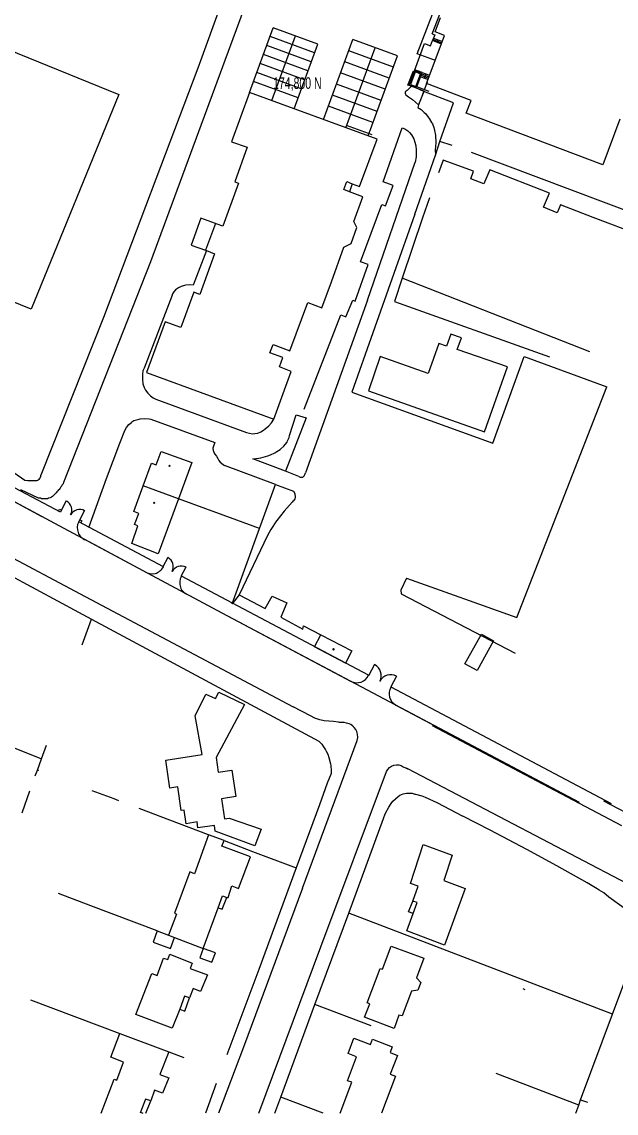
# Model space of a CAD drawing. Header units: millimetres. Extents: x 521005098 to 522149999836, y 174611071 to 175300000107.
# Drawn here: x 521774867955 to 521890210998, y 174699999600 to 174911895531 of the extents above; entities that cross this region are included whole.
import ezdxf
from ezdxf.enums import TextEntityAlignment as Align

# ---------------------------------------------------------------- set-up
doc = ezdxf.new("R2010")
doc.units = ezdxf.units.MM
doc.header["$LTSCALE"] = 200
doc.header["$PDSIZE"] = 200
for name, color, linetype in [('0-35TEXT', 3, 'Continuous'), ('siteplan$0$0-35TEXT', 3, 'Continuous'), ('siteplan$0$siteplan$0$10', 1, 'Continuous'), ('siteplan$0$siteplan$0$14', 1, 'Continuous'), ('siteplan$0$siteplan$0$15', 1, 'Continuous'), ('siteplan$0$siteplan$0$18', 1, 'Continuous'), ('siteplan$0$siteplan$0$19', 1, 'Continuous'), ('siteplan$0$siteplan$0$20', 1, 'Continuous'), ('siteplan$0$siteplan$0$21', 1, 'Continuous'), ('siteplan$0$siteplan$0$23', 1, 'Continuous'), ('siteplan$0$siteplan$0$24', 1, 'Continuous'), ('siteplan$0$siteplan$0$25', 1, 'Continuous'), ('siteplan$0$siteplan$0$5', 1, 'Continuous'), ('siteplan$0$siteplan$0$8', 1, 'Continuous'), ('siteplan$0$siteplan$0$9', 1, 'Continuous'), ('siteplan$0$siteplan$0$Grid-txt', 1, 'Continuous')]:
    doc.layers.add(name, color=color, linetype=linetype)
doc.layers.get('siteplan$0$0-35TEXT').off()
doc.styles.add('siteplan$0$siteplan$0$Arial', font='arial.ttf', dxfattribs={"width": 0.65})

# ---------------------------------------------------------------- blocks, each defined once
blk = doc.blocks.new('siteplan$0$siteplan')
at = {"layer": 'siteplan$0$siteplan$0$10', "color": 8}
for p, q in [((21313.75, 74639.62), (21314.62, 74641.88)), ((21349.94, 74639.12), (21350.75, 74641.19)), ((21350.81, 74638.75), (21349.94, 74639.12)), ((21306.5, 74619.81), (21307.38, 74622.38)), ((21298.95, 74600), (21299.88, 74602.38)), ((21297.88, 74600.19), (21298.38, 74600))]:
    blk.add_line(p, q, dxfattribs=at)
at = {"layer": 'siteplan$0$siteplan$0$14', "color": 8}
for p, q in [((21303.63, 74725.56), (21303.37, 74725.82)), ((21303.37, 74725.82), (21303.5, 74725.69)), ((21303.63, 74725.82), (21303.37, 74725.56)), ((21303.5, 74725.69), (21303.63, 74725.82)), ((21303.5, 74725.69), (21303.63, 74725.56)), ((21300.69, 74718.37), (21300.43, 74718.63)), ((21300.43, 74718.63), (21300.56, 74718.5)), ((21300.69, 74718.63), (21300.43, 74718.37)), ((21300.56, 74718.5), (21300.69, 74718.63)), ((21300.56, 74718.5), (21300.69, 74718.37)), ((21335.51, 74689.93), (21335.25, 74690.19)), ((21335.25, 74690.19), (21335.38, 74690.06)), ((21335.51, 74690.19), (21335.25, 74689.93)), ((21335.51, 74689.87), (21335.25, 74690.13)), ((21335.25, 74690.13), (21335.38, 74690)), ((21335.51, 74690.13), (21335.25, 74689.87)), ((21335.38, 74690.06), (21335.51, 74690.19)), ((21335.38, 74690), (21335.51, 74690.13)), ((21335.38, 74690.06), (21335.51, 74689.93)), ((21335.38, 74690), (21335.51, 74689.87)), ((21308.5, 74677.12), (21310.56, 74681.38)), ((21310.56, 74681.38), (21312.44, 74680.5)), ((21312.44, 74680.5), (21313.12, 74681.75)), ((21313.12, 74681.75), (21318.06, 74679.38)), ((21318.06, 74679.38), (21312.56, 74669.06)), ((21309.88, 74669.62), (21308.5, 74677.12)), ((21374.88, 74664.47), (21354.55, 74675.23)), ((21302.81, 74668.56), (21309.88, 74669.62)), ((21303.62, 74663.12), (21302.81, 74668.56)), ((21312.56, 74669.06), (21313, 74666.19)), ((21313, 74666.19), (21315.62, 74666.62)), ((21315.62, 74666.62), (21316.38, 74661.5)), ((21391.32, 74655.77), (21374.88, 74664.47)), ((21305.12, 74663.38), (21303.62, 74663.12)), ((21305.81, 74658.75), (21305.12, 74663.38)), ((21316.38, 74661.5), (21313.62, 74661.06)), ((21313.62, 74661.06), (21314.19, 74657.12)), ((21306.38, 74658.81), (21305.81, 74658.75)), ((21306.75, 74656.19), (21306.38, 74658.81)), ((21314.19, 74657.12), (21315.12, 74657.31)), ((21315.12, 74657.31), (21321.31, 74655.12)), ((21308.88, 74656.56), (21306.75, 74656.19)), ((21309, 74655.38), (21308.88, 74656.56)), ((21312.25, 74655.88), (21309, 74655.38)), ((21312.38, 74654.75), (21312.25, 74655.88)), ((21311.12, 74654.06), (21308.38, 74646.5)), ((21314.12, 74652.94), (21311.12, 74654.06)), ((21320.06, 74651.88), (21312.38, 74654.75)), ((21321.31, 74655.12), (21320.06, 74651.88)), ((21313.69, 74651.81), (21314.12, 74652.94)), ((21319.25, 74649.75), (21313.69, 74651.81)), ((21350.31, 74644.62), (21352.75, 74652.19)), ((21352.75, 74652.19), (21358.38, 74650.12)), ((21316.94, 74643.62), (21319.25, 74649.75)), ((21358.38, 74650.12), (21356.75, 74645.19)), ((21307.44, 74646.88), (21304.5, 74638.81)), ((21308.38, 74646.5), (21307.44, 74646.88)), ((21351.81, 74644.06), (21350.31, 74644.62)), ((21356.75, 74645.19), (21360.88, 74643.62)), ((21314.88, 74641.88), (21315.62, 74644.12)), ((21315.62, 74644.12), (21316.94, 74643.62)), ((21350.75, 74641.19), (21351.81, 74644.06)), ((21360.88, 74643.62), (21356.88, 74632.62)), ((21312.94, 74639.88), (21313.81, 74642.19)), ((21313.81, 74642.19), (21314.62, 74641.88)), ((21314.62, 74641.88), (21314.88, 74641.88)), ((21351.62, 74640.88), (21350.75, 74641.19)), ((21350.81, 74638.75), (21351.62, 74640.88)), ((21304.88, 74638.62), (21303.31, 74634.56)), ((21304.5, 74638.81), (21304.88, 74638.62)), ((21310.06, 74632), (21312.94, 74639.88)), ((21349.56, 74635.38), (21350.81, 74638.75)), ((21303.31, 74634.56), (21304.5, 74634.12)), ((21304.5, 74634.12), (21310.06, 74632)), ((21356.88, 74632.62), (21349.56, 74635.38)), ((21344.88, 74627.94), (21346.56, 74632.44)), ((21346.56, 74632.44), (21352.88, 74630.12)), ((21301.12, 74626.75), (21302.38, 74630.12)), ((21302.38, 74630.12), (21303.19, 74629.81)), ((21303.19, 74629.81), (21303.62, 74630.88)), ((21303.62, 74630.88), (21307.94, 74629.12)), ((21352.88, 74630.12), (21351.44, 74626.25)), ((21307.94, 74629.12), (21307.56, 74628.12)), ((21307.56, 74628.12), (21310.88, 74626.88)), ((21341.88, 74621.44), (21344.38, 74628.12)), ((21344.38, 74628.12), (21344.88, 74627.94)), ((21297, 74619.19), (21300.12, 74627.12)), ((21300.12, 74627.12), (21301.12, 74626.75)), ((21310.88, 74626.88), (21309.56, 74623.62)), ((21351.44, 74626.25), (21352.31, 74625.38)), ((21308.12, 74624.19), (21307.38, 74622.38)), ((21309.56, 74623.62), (21308.12, 74624.19)), ((21350.5, 74623.69), (21348.69, 74618.88)), ((21351.75, 74623.88), (21350.5, 74623.69)), ((21352.31, 74625.38), (21351.75, 74623.88)), ((21306.44, 74622.69), (21305.5, 74620.19)), ((21307.38, 74622.38), (21306.44, 74622.69)), ((21342.38, 74621.25), (21341.88, 74621.44)), ((21304.06, 74616.5), (21297, 74619.19)), ((21305.5, 74620.19), (21304.06, 74616.5)), ((21341.38, 74618.62), (21342.38, 74621.25)), ((21347.12, 74616.44), (21341.38, 74618.62)), ((21348.06, 74619.06), (21347.12, 74616.44)), ((21348.69, 74618.88), (21348.06, 74619.06)), ((21292.12, 74610.88), (21293.88, 74615.5)), ((21293.88, 74615.5), (21303.38, 74611.88)), ((21338.19, 74611.56), (21339.31, 74614.56)), ((21339.31, 74614.56), (21342.56, 74613.31)), ((21342.56, 74613.31), (21342.94, 74614.38)), ((21342.94, 74614.38), (21346.75, 74612.88)), ((21346.75, 74612.88), (21346.38, 74611.75)), ((21294.62, 74609.88), (21292.12, 74610.88)), ((21303.38, 74611.88), (21301.62, 74607.5)), ((21338.06, 74606.31), (21339.81, 74610.94)), ((21339.81, 74610.94), (21338.19, 74611.56)), ((21346.38, 74611.75), (21347.75, 74611.19)), ((21347.75, 74611.19), (21346.38, 74607.56)), ((21293.31, 74606.38), (21294.62, 74609.88)), ((21290.25, 74600), (21292.81, 74606.62)), ((21292.81, 74606.62), (21293.31, 74606.38)), ((21301.62, 74607.5), (21303.38, 74606.88)), ((21303.38, 74606.88), (21302.19, 74603.88)), ((21347.38, 74607.19), (21344.66, 74600)), ((21346.38, 74607.56), (21347.38, 74607.19)), ((21300.62, 74604.44), (21299.88, 74602.38)), ((21302.19, 74603.88), (21300.62, 74604.44)), ((21336.66, 74600), (21338.88, 74606)), ((21338.88, 74606), (21338.06, 74606.31)), ((21298.88, 74602.75), (21297.88, 74600.19)), ((21299.88, 74602.38), (21298.88, 74602.75)), ((21297.88, 74600.19), (21297.81, 74600))]:
    blk.add_line(p, q, dxfattribs=at)
at = {"layer": 'siteplan$0$siteplan$0$15', "color": 8}
for p, q in [((21309.06, 74802.94), (21313.81, 74815.94)), ((21290.75, 74754.56), (21309.06, 74802.94)), ((21278.62, 74723.94), (21290.75, 74754.56)), ((21273.31, 74724.38), (21275.44, 74722.88)), ((21278.06, 74722.94), (21278.12, 74723)), ((21278.12, 74723), (21278.19, 74723.06)), ((21278.19, 74723.06), (21278.25, 74723.12)), ((21278.25, 74723.12), (21278.31, 74723.19)), ((21278.31, 74723.19), (21278.38, 74723.25)), ((21278.38, 74723.25), (21278.44, 74723.38)), ((21278.44, 74723.44), (21278.5, 74723.5)), ((21278.44, 74723.38), (21278.44, 74723.44)), ((21278.5, 74723.56), (21278.56, 74723.62)), ((21278.5, 74723.5), (21278.5, 74723.56)), ((21278.56, 74723.62), (21278.56, 74723.88)), ((21278.56, 74723.88), (21278.62, 74723.88)), ((21278.62, 74723.88), (21278.62, 74723.94)), ((21275.44, 74722.88), (21275.94, 74722.81)), ((21275.94, 74722.81), (21277.75, 74722.81)), ((21277.75, 74722.81), (21278, 74722.88)), ((21278, 74722.88), (21278.06, 74722.94))]:
    blk.add_line(p, q, dxfattribs=at)
blk.add_point((21278.25, 74723.12), dxfattribs=at)
at = {"layer": 'siteplan$0$siteplan$0$18', "color": 8}
for p, q in [((21318.44, 74815.75), (21299.81, 74765.31)), ((21299.81, 74765.31), (21282.94, 74722.44)), ((21278.12, 74719.44), (21274.69, 74721)), ((21282, 74721), (21281.88, 74720.81)), ((21282.12, 74721.12), (21282, 74721)), ((21282.31, 74721.38), (21282.12, 74721.12)), ((21282.44, 74721.62), (21282.31, 74721.38)), ((21282.62, 74721.81), (21282.44, 74721.62)), ((21282.69, 74722), (21282.62, 74721.81)), ((21282.88, 74722.19), (21282.69, 74722)), ((21282.94, 74722.44), (21282.88, 74722.19)), ((21278.31, 74719.38), (21278.12, 74719.44)), ((21278.38, 74719.38), (21278.31, 74719.38)), ((21278.56, 74719.38), (21278.38, 74719.38)), ((21278.62, 74719.31), (21278.56, 74719.38)), ((21278.75, 74719.31), (21278.62, 74719.31)), ((21278.88, 74719.25), (21278.75, 74719.31)), ((21279.62, 74719.25), (21278.88, 74719.25)), ((21279.75, 74719.31), (21279.62, 74719.25)), ((21279.88, 74719.31), (21279.75, 74719.31)), ((21280, 74719.38), (21279.88, 74719.31)), ((21280.12, 74719.38), (21280, 74719.38)), ((21280.38, 74719.5), (21280.12, 74719.38)), ((21280.62, 74719.62), (21280.38, 74719.5)), ((21280.81, 74719.75), (21280.62, 74719.62)), ((21281.38, 74720.31), (21280.81, 74719.75)), ((21281.56, 74720.44), (21281.38, 74720.31)), ((21281.69, 74720.62), (21281.56, 74720.44)), ((21281.88, 74720.81), (21281.69, 74720.62))]:
    blk.add_line(p, q, dxfattribs=at)
at = {"layer": 'siteplan$0$siteplan$0$19', "color": 8}
for p, q in [((21351.62, 74805.69), (21354.56, 74813.38)), ((21354.51, 74809.58), (21356, 74813.36)), ((21354.2, 74807.22), (21354.58, 74808.24)), ((21354.51, 74809.58), (21355.02, 74809.39)), ((21355.02, 74809.39), (21354.58, 74808.24)), ((21356.3, 74807.59), (21354.58, 74808.24)), ((21354.68, 74808.49), (21356.4, 74807.84)), ((21354.77, 74808.75), (21356.49, 74808.1)), ((21355.44, 74807.92), (21355.63, 74808.42)), ((21355.63, 74808.42), (21355.53, 74808.23)), ((21355.53, 74808.23), (21355.6, 74808.26)), ((21355.53, 74808.22), (21355.59, 74808.25)), ((21355.53, 74808.23), (21355.58, 74808.2)), ((21355.54, 74808.25), (21355.6, 74808.27)), ((21355.55, 74808.28), (21355.6, 74808.3)), ((21355.55, 74808.26), (21355.6, 74808.29)), ((21355.55, 74808.22), (21355.59, 74808.24)), ((21355.56, 74808.29), (21355.61, 74808.31)), ((21355.56, 74808.21), (21355.59, 74808.22)), ((21355.57, 74808.3), (21355.61, 74808.32)), ((21355.57, 74808.21), (21355.58, 74808.21)), ((21355.58, 74808.2), (21355.63, 74808.42)), ((21355.58, 74808.32), (21355.61, 74808.34)), ((21355.59, 74808.35), (21355.62, 74808.36)), ((21355.59, 74808.33), (21355.62, 74808.35)), ((21355.6, 74808.36), (21355.62, 74808.37)), ((21355.61, 74808.38), (21355.62, 74808.38)), ((21355.62, 74808.39), (21355.63, 74808.4)), ((21351.11, 74802.6), (21353.02, 74807.66)), ((21355.12, 74804.38), (21351.62, 74805.69)), ((21353.02, 74807.66), (21354.2, 74807.22)), ((21351.16, 74802.58), (21350.03, 74799.59)), ((21351.28, 74802.3), (21350.31, 74799.72)), ((21351.16, 74802.58), (21351.11, 74802.6)), ((21352.58, 74802.05), (21351.16, 74802.58)), ((21352.3, 74801.92), (21351.28, 74802.3)), ((21351.32, 74799.34), (21352.3, 74801.92)), ((21351.53, 74799.26), (21352.58, 74802.05)), ((21352.38, 74801.51), (21353.81, 74800.97)), ((21352.48, 74801.78), (21353.91, 74801.24)), ((21352.58, 74802.05), (21354.01, 74801.51)), ((21353.29, 74801.78), (21352.99, 74800.97)), ((21350.5, 74799.38), (21349.62, 74798.56)), ((21350.03, 74799.59), (21352.9, 74798.51)), ((21350.31, 74799.72), (21351.32, 74799.34)), ((21352.28, 74801.24), (21353.71, 74800.7)), ((21353.5, 74800.16), (21352.96, 74798.72)), ((21353.04, 74801.19), (21352.99, 74800.97)), ((21352.99, 74800.97), (21353.1, 74801.17)), ((21353.02, 74801.03), (21353, 74801.02)), ((21353.01, 74801.02), (21353, 74801.01)), ((21353.01, 74801), (21353, 74801)), ((21353.05, 74801.09), (21353.01, 74801.07)), ((21353.05, 74801.08), (21353.01, 74801.06)), ((21353.04, 74801.06), (21353.01, 74801.05)), ((21353.03, 74801.05), (21353.01, 74801.03)), ((21353.09, 74801.15), (21353.02, 74801.12)), ((21353.08, 74801.13), (21353.02, 74801.11)), ((21353.07, 74801.12), (21353.02, 74801.1)), ((21353.06, 74801.1), (21353.02, 74801.08)), ((21353.08, 74801.18), (21353.03, 74801.16)), ((21353.09, 74801.17), (21353.03, 74801.15)), ((21353.09, 74801.16), (21353.03, 74801.13)), ((21353.05, 74801.19), (21353.04, 74801.18)), ((21353.1, 74801.17), (21353.04, 74801.19)), ((21353.06, 74801.18), (21353.04, 74801.17)), ((21349.31, 74798.38), (21349.25, 74798.25)), ((21349.25, 74798.25), (21349.25, 74798.06)), ((21349.25, 74798.06), (21349.31, 74797.88)), ((21349.44, 74798.44), (21349.31, 74798.38)), ((21349.31, 74797.88), (21349.38, 74797.75)), ((21349.38, 74797.75), (21349.62, 74797.5)), ((21349.62, 74798.56), (21349.44, 74798.44)), ((21349.62, 74797.5), (21349.94, 74797.31)), ((21349.94, 74797.31), (21350.69, 74796.81)), ((21353.9, 74798.37), (21351.53, 74799.26)), ((21352.9, 74798.51), (21352.55, 74797.57)), ((21350.69, 74796.81), (21351.88, 74795.81)), ((21341.94, 74757.88), (21351.19, 74784.62)), ((21356.62, 74785.06), (21355.74, 74782.59)), ((21362, 74781.38), (21362.5, 74782.88)), ((21365.69, 74783.19), (21364.56, 74780.44)), ((21377.25, 74778.62), (21365.69, 74783.19)), ((21339, 74780.44), (21338.44, 74778.88)), ((21364.56, 74780.44), (21362, 74781.38)), ((21376.12, 74775.88), (21377.25, 74778.62)), ((21354.01, 74777.72), (21352.62, 74773.81)), ((21379.38, 74776.38), (21378.75, 74774.81)), ((21351.12, 74774.56), (21338.88, 74740)), ((21378.75, 74774.81), (21376.12, 74775.88)), ((21396.88, 74769.69), (21385.75, 74773.88)), ((21309.62, 74773.75), (21307.75, 74768.56)), ((21312.44, 74772.75), (21309.62, 74773.75)), ((21307.75, 74768.56), (21310.5, 74767.56)), ((21310.69, 74767.5), (21308.12, 74760.75)), ((21304.12, 74759.06), (21304, 74758.62)), ((21304.38, 74759.5), (21304.12, 74759.06)), ((21304.69, 74759.88), (21304.38, 74759.5)), ((21305.25, 74760.25), (21304.69, 74759.88)), ((21305.81, 74760.5), (21305.25, 74760.25)), ((21306.44, 74760.69), (21305.81, 74760.5)), ((21306.69, 74760.75), (21306.44, 74760.69)), ((21307.38, 74760.81), (21306.69, 74760.75)), ((21308.12, 74760.75), (21307.38, 74760.81)), ((21304, 74758.62), (21298.62, 74744.62)), ((21341.94, 74757.88), (21329.94, 74724.31)), ((21366.25, 74730.12), (21372.38, 74746.94)), ((21372.38, 74746.94), (21388.38, 74741)), ((21298.62, 74744.62), (21298.38, 74744.12)), ((21298.38, 74744.12), (21298.31, 74743.5)), ((21298.31, 74743.5), (21298.31, 74742.5)), ((21298.31, 74742.5), (21298.38, 74741.62)), ((21298.38, 74741.62), (21298.62, 74740.88)), ((21298.62, 74740.88), (21298.88, 74740.38)), ((21298.88, 74740.38), (21299.31, 74739.81)), ((21338.88, 74740), (21366.25, 74730.12)), ((21370.94, 74696.25), (21388.38, 74741)), ((21299.31, 74739.81), (21299.81, 74739.31)), ((21299.81, 74739.31), (21300.38, 74738.88)), ((21300.38, 74738.88), (21300.88, 74738.62)), ((21300.88, 74738.62), (21318.5, 74732.19)), ((21322.81, 74733.44), (21323.31, 74734.06)), ((21323.31, 74734.06), (21323.75, 74734.75)), ((21318.5, 74732.19), (21319.06, 74732)), ((21319.06, 74732), (21319.62, 74731.88)), ((21319.62, 74731.88), (21320.06, 74731.94)), ((21320.06, 74731.94), (21320.69, 74732.06)), ((21320.69, 74732.06), (21321.25, 74732.31)), ((21321.25, 74732.31), (21321.75, 74732.62)), ((21321.75, 74732.62), (21322.12, 74732.88)), ((21322.12, 74732.88), (21322.81, 74733.44)), ((21328.62, 74723.62), (21328.88, 74723.5)), ((21328.88, 74723.5), (21329.38, 74723.5)), ((21329.38, 74723.5), (21329.56, 74723.62)), ((21329.56, 74723.62), (21329.75, 74723.81)), ((21329.75, 74723.88), (21329.88, 74724.12)), ((21329.75, 74723.81), (21329.75, 74723.88)), ((21329.88, 74724.12), (21329.94, 74724.31)), ((21327.44, 74718.81), (21327.31, 74718.62)), ((21327.62, 74718.88), (21327.44, 74718.81)), ((21327.62, 74720.75), (21327.88, 74720.31)), ((21327.75, 74719.06), (21327.62, 74718.88)), ((21327.88, 74719.25), (21327.75, 74719.06)), ((21327.88, 74720.31), (21327.88, 74720.12)), ((21327.88, 74720.12), (21327.94, 74719.81)), ((21327.94, 74719.44), (21327.88, 74719.25)), ((21327.94, 74719.81), (21327.94, 74719.44)), ((21325.75, 74716.88), (21324.38, 74715.06)), ((21327.31, 74718.62), (21325.75, 74716.88)), ((21324.31, 74715), (21323.19, 74713.31)), ((21324.38, 74715.06), (21324.31, 74715)), ((21323.19, 74713.31), (21322.56, 74712.19)), ((21322.56, 74712.19), (21317.06, 74700.62)), ((21349.5, 74703.88), (21348.44, 74701.56)), ((21349.5, 74703.88), (21370.94, 74696.25)), ((21317.06, 74700.62), (21315.69, 74698.88)), ((21317.06, 74700.62), (21322.12, 74698)), ((21322.12, 74698), (21323.44, 74700.38)), ((21323.44, 74700.38), (21326.31, 74699.06)), ((21348.44, 74701.56), (21348.5, 74700.81)), ((21348.5, 74700.81), (21370.59, 74689.33)), ((21326.31, 74699.06), (21325.12, 74696.31)), ((21325.12, 74696.31), (21329.38, 74694)), ((21329.38, 74694), (21329.56, 74694.62)), ((21329.56, 74694.62), (21332.88, 74692.88)), ((21360.86, 74687.25), (21364.05, 74693.02)), ((21366.42, 74691.72), (21363.22, 74685.94)), ((21364.05, 74693.02), (21366.42, 74691.72)), ((21363.22, 74685.94), (21360.86, 74687.25))]:
    blk.add_line(p, q, dxfattribs=at)
at = {"layer": 'siteplan$0$siteplan$0$20', "color": 8}
for p, q in [((21349.75, 74799.62), (21350.88, 74802.38)), ((21350.88, 74802.38), (21352.38, 74801.75)), ((21352.38, 74801.75), (21351.31, 74799.06)), ((21350.5, 74799.38), (21349.75, 74799.62)), ((21351.31, 74799.06), (21350.5, 74799.38)), ((21352.88, 74798.38), (21351.31, 74799.06)), ((21352.88, 74798.38), (21351.88, 74795.81)), ((21358.62, 74796.19), (21352.88, 74798.38)), ((21351.88, 74795.81), (21351.69, 74795.25)), ((21351.69, 74795.25), (21352.38, 74794.88)), ((21356, 74788.69), (21358.62, 74796.19)), ((21352.38, 74794.88), (21352.94, 74794.31)), ((21352.94, 74794.31), (21353.19, 74794.12)), ((21353.19, 74794.12), (21353.75, 74793.38)), ((21353.75, 74793.38), (21353.94, 74793.12)), ((21353.94, 74793.12), (21354.38, 74792.38)), ((21342.85, 74789.93), (21337.88, 74791.75)), ((21345, 74780.81), (21348.69, 74791.31)), ((21348.69, 74791.31), (21349.19, 74791.12)), ((21349.19, 74791.12), (21349.75, 74790.75)), ((21354.38, 74792.38), (21354.56, 74792.06)), ((21354.56, 74792.06), (21354.81, 74791.38)), ((21354.81, 74791.38), (21354.94, 74790.81)), ((21354.94, 74790.81), (21355.12, 74789.88)), ((21349.75, 74790.75), (21350.12, 74790.38)), ((21350.12, 74790.38), (21350.5, 74789.94)), ((21350.5, 74789.94), (21350.94, 74789.19)), ((21350.94, 74789.19), (21351.12, 74788.5)), ((21355.12, 74789.88), (21355.12, 74789.62)), ((21355.12, 74789.62), (21355.19, 74788.69)), ((21355.12, 74786), (21356, 74788.69)), ((21355.19, 74788.69), (21355.19, 74788.5)), ((21358.38, 74787.88), (21356, 74788.69)), ((21351.12, 74788.5), (21351.31, 74787.81)), ((21351.31, 74787.81), (21351.38, 74787.06)), ((21351.38, 74787.06), (21351.38, 74786.75)), ((21351.38, 74786.75), (21351.38, 74785.69)), ((21355.12, 74787.62), (21355.06, 74787.12)), ((21355.06, 74787.12), (21355.12, 74786)), ((21355.19, 74788.5), (21355.12, 74787.62)), ((21351.12, 74774.56), (21355.12, 74786)), ((21351.38, 74785.69), (21351.19, 74784.62)), ((21362.5, 74782.88), (21356.62, 74785.06)), ((21394.26, 74774.4), (21362.12, 74786.5)), ((21346.94, 74780.12), (21345, 74780.81)), ((21345.44, 74776.19), (21346.94, 74780.12)), ((21340.62, 74765.31), (21344.75, 74776.44)), ((21344.75, 74776.44), (21345.44, 74776.19)), ((21385.75, 74773.88), (21379.38, 74776.38)), ((21352.62, 74773.81), (21348.69, 74762.12)), ((21339.56, 74757.69), (21342.06, 74764.81)), ((21342.06, 74764.81), (21340.62, 74765.31)), ((21348.69, 74762.12), (21347.19, 74757.62)), ((21337.75, 74754.62), (21339.12, 74757.88)), ((21339.12, 74757.88), (21339.56, 74757.69)), ((21347.19, 74757.62), (21377.25, 74746.82)), ((21329.69, 74736.69), (21336.75, 74755)), ((21336.75, 74755), (21337.75, 74754.62)), ((21282.35, 74716.68), (21235.69, 74741.39)), ((21295.19, 74733.12), (21295.62, 74733.69)), ((21295.62, 74733.69), (21296.12, 74734.12)), ((21296.12, 74734.12), (21296.19, 74734.25)), ((21296.19, 74734.25), (21296.62, 74734.5)), ((21296.62, 74734.5), (21297.12, 74734.62)), ((21297.12, 74734.62), (21297.62, 74734.75)), ((21297.62, 74734.75), (21297.81, 74734.81)), ((21297.81, 74734.81), (21298.62, 74734.88)), ((21298.62, 74734.88), (21299.56, 74734.81)), ((21299.56, 74734.81), (21299.88, 74734.75)), ((21299.88, 74734.75), (21312.31, 74730.19)), ((21330.06, 74735), (21326.06, 74724.62)), ((21326.81, 74731.56), (21328.12, 74735.62)), ((21328.12, 74735.62), (21330.06, 74735)), ((21293.88, 74730.12), (21294.88, 74732.56)), ((21294.88, 74732.56), (21295.19, 74733.12)), ((21326.75, 74731.19), (21326.81, 74731.56)), ((21291.31, 74723.25), (21293.88, 74730.12)), ((21312.12, 74729.69), (21312, 74729.31)), ((21312.31, 74730.19), (21312.12, 74729.69)), ((21325.12, 74729), (21325.69, 74729.5)), ((21325.69, 74729.5), (21326, 74729.81)), ((21326, 74729.81), (21326.38, 74730.31)), ((21326.38, 74730.31), (21326.44, 74730.56)), ((21326.44, 74730.56), (21326.75, 74731.19)), ((21312, 74729.31), (21311.94, 74729.12)), ((21311.94, 74729.12), (21312, 74728.69)), ((21312, 74728.69), (21312.06, 74728.56)), ((21312.06, 74728.56), (21312.19, 74728.12)), ((21312.19, 74728.12), (21312.31, 74727.94)), ((21312.31, 74727.94), (21312.62, 74727.56)), ((21312.62, 74727.56), (21312.88, 74727.12)), ((21320.88, 74727.19), (21321.25, 74727.25)), ((21321.25, 74727.25), (21322.62, 74727.62)), ((21322.62, 74727.62), (21323.12, 74727.81)), ((21323.12, 74727.81), (21323.94, 74728.19)), ((21323.94, 74728.19), (21324.38, 74728.44)), ((21324.38, 74728.44), (21325, 74728.88)), ((21325, 74728.88), (21325.12, 74729)), ((21312.88, 74727.12), (21313.12, 74726.75)), ((21313.12, 74726.75), (21313.38, 74726.38)), ((21313.38, 74726.38), (21313.94, 74725.94)), ((21313.94, 74725.94), (21314.19, 74725.75)), ((21324.12, 74722.06), (21314.19, 74725.75)), ((21319.69, 74727.06), (21320.88, 74727.19)), ((21326.06, 74724.62), (21319.69, 74727.06)), ((21287.9, 74713.74), (21291.31, 74723.25)), ((21328.62, 74723.62), (21326.06, 74724.62)), ((21305.25, 74719.31), (21298.44, 74721.81)), ((21321, 74713.5), (21324.12, 74722.06)), ((21324.12, 74722.06), (21327.62, 74720.75)), ((21245, 74719.25), (21288.38, 74695.94)), ((21282.57, 74717.08), (21283.56, 74718.95)), ((21316.62, 74715.12), (21305.25, 74719.31)), ((21281.96, 74716.89), (21282.17, 74717.29)), ((21282.36, 74716.68), (21281.96, 74716.89)), ((21282.17, 74717.29), (21282.57, 74717.08)), ((21282.57, 74717.08), (21282.35, 74716.68)), ((21286.11, 74715.21), (21287.08, 74717.05)), ((21285.9, 74714.8), (21286.11, 74715.21)), ((21286.3, 74714.6), (21285.9, 74714.81)), ((21302.33, 74706.1), (21285.9, 74714.8)), ((21286.11, 74715.21), (21286.51, 74714.99)), ((21286.51, 74714.99), (21286.3, 74714.6)), ((21321, 74713.5), (21316.62, 74715.12)), ((21315.69, 74698.88), (21321, 74713.5)), ((21302.27, 74706.11), (21303.26, 74707.98)), ((21305.81, 74704.24), (21306.79, 74706.08)), ((21342.14, 74685.02), (21305.85, 74704.24)), ((21288.38, 74695.94), (21332.5, 74672.25)), ((21342.21, 74684.97), (21343.4, 74687.21)), ((21346.46, 74682.72), (21347.63, 74684.93)), ((21389.28, 74660.06), (21346.52, 74682.7)), ((21347.88, 74661.5), (21348.25, 74661.75)), ((21348.25, 74661.75), (21348.88, 74662)), ((21348.88, 74662), (21349.5, 74662.12)), ((21349.5, 74662.12), (21350.12, 74662.12)), ((21350.12, 74662.12), (21350.62, 74662.12)), ((21350.62, 74662.12), (21351.12, 74661.94)), ((21351.12, 74661.94), (21351.25, 74661.94)), ((21351.25, 74661.94), (21352.5, 74661.62)), ((21352.5, 74661.62), (21353.12, 74661.38)), ((21345.38, 74658.12), (21346.12, 74659.44)), ((21346.12, 74659.44), (21346.56, 74660.12)), ((21346.56, 74660.12), (21346.88, 74660.56)), ((21346.88, 74660.56), (21347.38, 74661.06)), ((21347.38, 74661.06), (21347.88, 74661.5)), ((21353.12, 74661.38), (21355.44, 74660.31)), ((21355.44, 74660.31), (21360.44, 74657.69)), ((21345.06, 74657.19), (21345.38, 74658.12)), ((21365.75, 74654.94), (21360.44, 74657.69)), ((21372.88, 74651.19), (21365.75, 74654.94)), ((21378.69, 74648), (21372.88, 74651.19)), ((21384.56, 74644.75), (21378.69, 74648)), ((21386.5, 74643.56), (21384.56, 74644.75)), ((21386.88, 74643.31), (21386.5, 74643.56)), ((21387.81, 74642.75), (21386.88, 74643.31)), ((21388.81, 74641.94), (21387.81, 74642.75)), ((21396, 74636.69), (21388.81, 74641.94))]:
    blk.add_line(p, q, dxfattribs=at)
for centre, radius, start, end in [((21282.57, 74717.08), 2, 332.1268, 62.0988), ((21286.11, 74715.21), 2, 62.0988, 152.1268), ((21302.27, 74706.11), 2, 332.1268, 62.0988), ((21305.81, 74704.24), 2, 62.0988, 152.1268), ((21342.21, 74684.97), 2.4, 332.1268, 62.0988), ((21346.46, 74682.72), 2.4, 62.0988, 152.1268)]:
    blk.add_arc(centre, radius, start, end, dxfattribs=at)
at = {"layer": 'siteplan$0$siteplan$0$21', "color": 8}
for p, q in [((21210.32, 74831.75), (21293.67, 74797.78)), ((21293.67, 74797.78), (21276.68, 74756.11)), ((21276.68, 74756.11), (21193.34, 74790.08))]:
    blk.add_line(p, q, dxfattribs=at)
at = {"layer": 'siteplan$0$siteplan$0$23', "color": 8}
for p, q in [((21319.06, 74798.19), (21323.67, 74810.75)), ((21332.3, 74807.58), (21323.67, 74810.75)), ((21331.67, 74805.85), (21323.03, 74809.02)), ((21323.38, 74796.6), (21327.99, 74809.16)), ((21333.42, 74792.92), (21339.12, 74808.45)), ((21347.76, 74805.28), (21339.12, 74808.45)), ((21331.03, 74804.11), (21322.39, 74807.28)), ((21327.7, 74795.02), (21332.3, 74807.58)), ((21337.74, 74791.33), (21343.44, 74806.86)), ((21346.97, 74803.12), (21338.33, 74806.29)), ((21329.75, 74800.61), (21321.11, 74803.78)), ((21330.39, 74802.36), (21321.75, 74805.53)), ((21346.17, 74800.96), (21337.54, 74804.13)), ((21342.06, 74789.75), (21347.76, 74805.28)), ((21329.11, 74798.87), (21320.47, 74802.04)), ((21345.38, 74798.8), (21336.74, 74801.97)), ((21328.47, 74797.12), (21319.83, 74800.29)), ((21344.59, 74796.64), (21335.95, 74799.81)), ((21343.8, 74794.48), (21335.16, 74797.65)), ((21343, 74792.32), (21334.37, 74795.49))]:
    blk.add_line(p, q, dxfattribs=at)
at = {"layer": 'siteplan$0$siteplan$0$24', "color": 8}
blk.add_line((21385.12, 74747.81), (21348.69, 74762.12), dxfattribs=at)
at = {"layer": 'siteplan$0$siteplan$0$25', "color": 8}
blk.add_line((21429.3, 74638.63), (21387.82, 74660.59), dxfattribs=at)
at = {"layer": 'siteplan$0$siteplan$0$5', "color": 8}
for p, q in [((21355.06, 74809.93), (21356.12, 74812.74)), ((21356.9, 74809.24), (21355.06, 74809.93)), ((21355.1, 74804.39), (21356.9, 74809.24)), ((21353.42, 74799.95), (21355.1, 74804.39)), ((21362.1, 74796.63), (21353.42, 74799.95)), ((21319.06, 74798.19), (21315.56, 74788.62)), ((21343.81, 74789.12), (21319.06, 74798.19)), ((21361.1, 74794.13), (21362.1, 74796.63)), ((21387.6, 74784.13), (21361.1, 74794.13)), ((21390.92, 74793.01), (21387.6, 74784.13)), ((21340.38, 74779.94), (21343.81, 74789.12)), ((21315.56, 74788.62), (21318.62, 74787.56)), ((21318.62, 74787.56), (21316.19, 74780.81)), ((21316.94, 74780.56), (21313.88, 74772.19)), ((21316.19, 74780.81), (21316.94, 74780.56)), ((21337.38, 74779.31), (21337.94, 74780.88)), ((21337.94, 74780.88), (21339, 74780.44)), ((21339, 74780.44), (21340.38, 74779.94)), ((21338.44, 74778.88), (21337.38, 74779.31)), ((21341.06, 74777.94), (21338.44, 74778.88)), ((21339.31, 74773.12), (21341.06, 74777.94)), ((21312.44, 74772.75), (21310.5, 74767.56)), ((21312.75, 74772.62), (21312.44, 74772.75)), ((21313.88, 74772.19), (21312.75, 74772.62)), ((21338.75, 74768.88), (21339.88, 74771.94)), ((21339.88, 74771.94), (21339.31, 74773.12)), ((21310.5, 74767.56), (21310.69, 74767.5)), ((21310.69, 74767.5), (21312.25, 74766.88)), ((21334.94, 74761.44), (21337.38, 74768.12)), ((21337.38, 74768.12), (21338.75, 74768.88)), ((21312.25, 74766.88), (21309.38, 74758.94)), ((21333.12, 74756.38), (21334.94, 74761.44)), ((21308.25, 74759.38), (21305.75, 74752.56)), ((21309.38, 74758.94), (21308.25, 74759.38)), ((21326.88, 74748), (21330.38, 74757.38)), ((21330.38, 74757.38), (21333.12, 74756.38)), ((21302.69, 74753.62), (21299.06, 74743.81)), ((21305.75, 74752.56), (21302.69, 74753.62)), ((21358.12, 74751.25), (21357.31, 74748.94)), ((21360.19, 74750.56), (21358.12, 74751.25)), ((21359.38, 74748.25), (21360.19, 74750.56)), ((21323, 74747.62), (21323.62, 74749.25)), ((21323.62, 74749.25), (21326.88, 74748)), ((21355.81, 74749.44), (21353.75, 74743.62)), ((21357.31, 74748.94), (21355.81, 74749.44)), ((21325.5, 74746.69), (21323, 74747.62)), ((21324.88, 74744.88), (21325.5, 74746.69)), ((21344.44, 74746.94), (21342.12, 74740.25)), ((21353.75, 74743.62), (21344.44, 74746.94)), ((21369.12, 74744.88), (21359.38, 74748.25)), ((21327.12, 74744), (21324.88, 74744.88)), ((21364.69, 74732.31), (21369.12, 74744.88)), ((21299.06, 74743.81), (21323.75, 74734.75)), ((21323.75, 74734.75), (21327.12, 74744)), ((21342.12, 74740.25), (21364.69, 74732.31)), ((21300.94, 74725.88), (21301.88, 74728.44)), ((21301.88, 74728.44), (21307.88, 74726.31)), ((21298.44, 74721.81), (21300.06, 74726.19)), ((21300.06, 74726.19), (21300.94, 74725.88)), ((21307.88, 74726.31), (21305.25, 74719.31)), ((21296.62, 74716.81), (21298.44, 74721.81)), ((21305.25, 74719.31), (21301.31, 74708.62)), ((21297.56, 74716.44), (21296.62, 74716.81)), ((21296.75, 74714.31), (21297.56, 74716.44)), ((21296.19, 74710.62), (21297.38, 74714.06)), ((21297.38, 74714.06), (21296.75, 74714.31)), ((21301.31, 74708.62), (21296.19, 74710.62)), ((21331.69, 74690.56), (21332.88, 74692.88)), ((21332.88, 74692.88), (21338.88, 74689.75)), ((21337.69, 74687.38), (21331.69, 74690.56)), ((21338.88, 74689.75), (21337.69, 74687.38))]:
    blk.add_line(p, q, dxfattribs=at)
at = {"layer": 'siteplan$0$siteplan$0$8', "color": 8}
for p, q in [((21255.69, 74728.19), (21278.77, 74715.85)), ((21255.69, 74728.19), (21281.19, 74714.56)), ((21241.88, 74724.38), (21287.19, 74700.31)), ((21241.88, 74724.38), (21287.19, 74700.31)), ((21281.19, 74714.56), (21313.69, 74697.12)), ((21287.04, 74711.42), (21299.19, 74704.9)), ((21287.19, 74700.31), (21327.5, 74678.88)), ((21287.19, 74700.31), (21327.5, 74678.88)), ((21313.69, 74697.12), (21338.77, 74683.84)), ((21313.69, 74697.12), (21383.06, 74660.38)), ((21330.88, 74677.12), (21327.5, 74678.88)), ((21330.88, 74677.12), (21327.5, 74678.88)), ((21347.45, 74679.24), (21383.06, 74660.38)), ((21331.75, 74676.69), (21330.88, 74677.12)), ((21331.75, 74676.69), (21330.88, 74677.12)), ((21332.69, 74676.38), (21331.75, 74676.69)), ((21332.69, 74676.38), (21331.75, 74676.69)), ((21333.56, 74676.19), (21332.69, 74676.38)), ((21333.56, 74676.19), (21332.69, 74676.38)), ((21334.44, 74676.12), (21333.56, 74676.19)), ((21334.44, 74676.12), (21333.56, 74676.19)), ((21335.38, 74676.06), (21334.44, 74676.12)), ((21335.38, 74676.06), (21334.44, 74676.12)), ((21336.31, 74675.94), (21335.38, 74676.06)), ((21336.31, 74675.94), (21335.38, 74676.06)), ((21336.5, 74675.88), (21336.31, 74675.94)), ((21336.5, 74675.88), (21336.31, 74675.94)), ((21336.94, 74675.88), (21336.5, 74675.88)), ((21336.94, 74675.88), (21336.5, 74675.88)), ((21337.44, 74675.88), (21336.94, 74675.88)), ((21337.44, 74675.88), (21336.94, 74675.88)), ((21337.88, 74675.75), (21337.44, 74675.88)), ((21337.88, 74675.75), (21337.44, 74675.88)), ((21338.38, 74675.62), (21337.88, 74675.75)), ((21338.38, 74675.62), (21337.88, 74675.75)), ((21338.69, 74675.44), (21338.38, 74675.62)), ((21338.69, 74675.44), (21338.38, 74675.62)), ((21339.12, 74675.12), (21338.69, 74675.44)), ((21339.12, 74675.12), (21338.69, 74675.44)), ((21339.38, 74674.88), (21339.12, 74675.12)), ((21339.38, 74674.88), (21339.12, 74675.12)), ((21339.69, 74674.5), (21339.38, 74674.88)), ((21339.69, 74674.5), (21339.38, 74674.88)), ((21339.88, 74674.12), (21339.69, 74674.5)), ((21339.88, 74674.12), (21339.69, 74674.5)), ((21329.31, 74643.69), (21339.94, 74672.38)), ((21329.31, 74643.69), (21339.94, 74672.38)), ((21340, 74673.56), (21339.88, 74674.12)), ((21340, 74673.56), (21339.88, 74674.12)), ((21339.94, 74672.38), (21340.06, 74672.94)), ((21339.94, 74672.38), (21340.06, 74672.94)), ((21340.06, 74672.94), (21340, 74673.56)), ((21340.06, 74672.94), (21340, 74673.56)), ((21332.88, 74632.31), (21345.62, 74666.31)), ((21345.62, 74666.31), (21345.88, 74666.75)), ((21345.88, 74666.75), (21346.19, 74667.12)), ((21346.19, 74667.12), (21346.62, 74667.38)), ((21346.62, 74667.38), (21347.06, 74667.56)), ((21347.06, 74667.56), (21347.56, 74667.62)), ((21347.56, 74667.62), (21348.06, 74667.62)), ((21348.06, 74667.62), (21348.5, 74667.5)), ((21348.5, 74667.5), (21348.88, 74667.25)), ((21348.88, 74667.25), (21349.75, 74666.88)), ((21349.49, 74667.07), (21349.75, 74666.88)), ((21397.88, 74641.62), (21349.75, 74666.88)), ((21397.88, 74641.62), (21349.75, 74666.88)), ((21329.31, 74643.69), (21317.88, 74612.81)), ((21320.88, 74600), (21332.88, 74632.31)), ((21317.88, 74612.81), (21313.06, 74600))]:
    blk.add_line(p, q, dxfattribs=at)
for centre, start, end in [((21288.1, 74713.64), 152.0988, 249.85), ((21300.11, 74707.21), 235.235, 333.4147), ((21307.99, 74702.97), 149.4491, 249.85), ((21339.88, 74686.06), 243.4631, 335.2453), ((21348.65, 74681.42), 148.9794, 241.06)]:
    blk.add_arc(centre, 2.49, start, end, dxfattribs=at)
at = {"layer": 'siteplan$0$siteplan$0$9', "color": 8}
for p, q in [((21245, 74719.25), (21288.38, 74695.94)), ((21286.59, 74690.93), (21288.38, 74695.94)), ((21288.38, 74695.94), (21332.5, 74672.25)), ((21260.55, 74675.98), (21278.69, 74668.81)), ((21332.5, 74672.25), (21332.62, 74672.12)), ((21278.69, 74668.81), (21279.64, 74671.48)), ((21332.62, 74672.12), (21333.06, 74671.62)), ((21333.06, 74671.62), (21333.44, 74671.12)), ((21333.44, 74671.12), (21333.81, 74670.56)), ((21333.81, 74670.56), (21333.94, 74670.31)), ((21333.94, 74670.31), (21334.25, 74669.69)), ((21277.88, 74666.62), (21278.69, 74668.81)), ((21334.25, 74669.69), (21334.44, 74669.06)), ((21334.44, 74669.06), (21334.75, 74667.81)), ((21277.48, 74665.47), (21277.88, 74666.62)), ((21278.16, 74666.52), (21277.88, 74666.62)), ((21334.88, 74665.94), (21334.12, 74664.06)), ((21334.75, 74667.81), (21334.81, 74667.44)), ((21334.81, 74667.44), (21334.88, 74666.56)), ((21334.88, 74666.56), (21334.88, 74665.94)), ((21334.12, 74664.06), (21332.62, 74659.88)), ((21274.96, 74658.31), (21276.45, 74662.56)), ((21292.81, 74661), (21288.53, 74662.61)), ((21347.88, 74661.5), (21348.25, 74661.75)), ((21348.25, 74661.75), (21348.88, 74662)), ((21348.88, 74662), (21349.5, 74662.12)), ((21349.5, 74662.12), (21350.12, 74662.12)), ((21350.12, 74662.12), (21350.62, 74662.12)), ((21350.62, 74662.12), (21351.12, 74661.94)), ((21351.12, 74661.94), (21351.25, 74661.94)), ((21351.25, 74661.94), (21352.5, 74661.62)), ((21352.5, 74661.62), (21353.12, 74661.38)), ((21293.66, 74660.67), (21292.81, 74661)), ((21332.62, 74659.88), (21328.12, 74647.62)), ((21345.38, 74658.12), (21346.12, 74659.44)), ((21346.12, 74659.44), (21346.56, 74660.12)), ((21346.56, 74660.12), (21346.88, 74660.56)), ((21346.88, 74660.56), (21347.38, 74661.06)), ((21347.38, 74661.06), (21347.88, 74661.5)), ((21353.12, 74661.38), (21355.44, 74660.31)), ((21355.44, 74660.31), (21360.44, 74657.69)), ((21303.56, 74656.88), (21297.67, 74659.14)), ((21345.06, 74657.19), (21345.38, 74658.12)), ((21365.75, 74654.94), (21360.44, 74657.69)), ((21311.12, 74654.06), (21303.56, 74656.88)), ((21338.31, 74638.81), (21345.06, 74657.19)), ((21372.88, 74651.19), (21365.75, 74654.94)), ((21314.12, 74652.94), (21319.62, 74650.81)), ((21378.69, 74648), (21372.88, 74651.19)), ((21319.62, 74650.81), (21328.12, 74647.62)), ((21328.12, 74647.62), (21320.88, 74627.88)), ((21384.56, 74644.75), (21378.69, 74648)), ((21386.5, 74643.56), (21384.56, 74644.75)), ((21288.25, 74640.25), (21281.96, 74642.65)), ((21386.88, 74643.31), (21386.5, 74643.56)), ((21387.81, 74642.75), (21386.88, 74643.31)), ((21388.81, 74641.94), (21387.81, 74642.75)), ((21396, 74636.69), (21388.81, 74641.94)), ((21301.12, 74635.38), (21288.25, 74640.25)), ((21312.94, 74639.88), (21313.75, 74639.62)), ((21331.75, 74621.12), (21338.31, 74638.81)), ((21389.5, 74619.25), (21338.31, 74638.81)), ((21389.5, 74619.25), (21396, 74636.69)), ((21301.12, 74635.38), (21300.38, 74633.19)), ((21301.12, 74635.38), (21303.31, 74634.56)), ((21303.75, 74632), (21304.5, 74634.12)), ((21300.38, 74633.19), (21303.75, 74632)), ((21310.06, 74632), (21309.38, 74630.19)), ((21312.44, 74631.12), (21310.06, 74632)), ((21309.38, 74630.19), (21311.75, 74629.31)), ((21311.75, 74629.31), (21312.44, 74631.12)), ((21320.88, 74627.88), (21314.68, 74611.34)), ((21372.58, 74623.95), (21372.17, 74624.11)), ((21276.52, 74622.02), (21293.88, 74615.5)), ((21305.5, 74620.19), (21306.5, 74619.81)), ((21325.12, 74603.12), (21331.75, 74621.12)), ((21342.66, 74616.95), (21331.75, 74621.12)), ((21383.31, 74602.62), (21389.5, 74619.25)), ((21303.38, 74611.88), (21306.32, 74610.81)), ((21382.94, 74601.56), (21366.9, 74607.69)), ((21312.6, 74605.73), (21310.5, 74600)), ((21323.98, 74600), (21325.12, 74603.12)), ((21333.38, 74600), (21325.12, 74603.12)), ((21382.94, 74601.56), (21383.31, 74602.62)), ((21383.31, 74602.62), (21384.66, 74602.12)), ((21382.36, 74600), (21382.94, 74601.56))]:
    blk.add_line(p, q, dxfattribs=at)
at = {"layer": 'siteplan$0$siteplan$0$Grid-txt', "color": 8, "style": 'siteplan$0$siteplan$0$Arial', "width": 0.65}
blk.add_text('174,800 N', height=2.25, dxfattribs=at).set_placement((21333.05, 74800), align=Align.MIDDLE_RIGHT)
blk = doc.blocks.new('siteplan')
at = {"layer": 'siteplan$0$0-35TEXT', "xscale": 1000, "yscale": 1000, "zscale": 1000}
blk.add_blockref('siteplan$0$siteplan', (500000000, 100000000), dxfattribs=at)

msp = doc.modelspace()

# ---------------------------------------------------------------- block references
at = {"layer": '0-35TEXT', "xscale": 1000, "yscale": 1000, "zscale": 1000}
msp.add_blockref('siteplan', (500000094.73971, 99999891.38169), dxfattribs=at)

doc.saveas('drawing.dxf')
